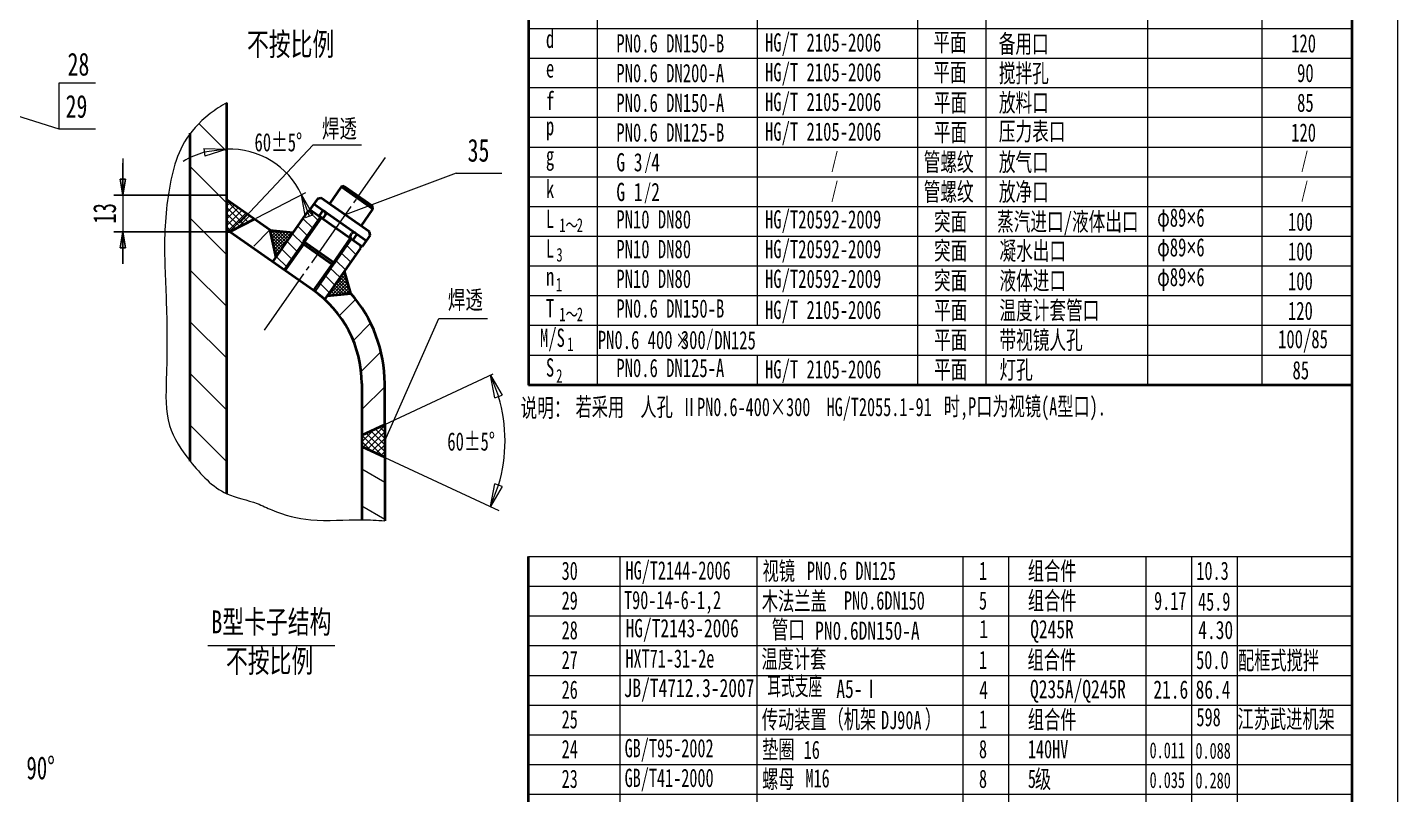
# Model space of a CAD drawing. Header units: inches. Extents: x 1789 to 2383, y -11 to 830.
# Drawn here: x 2083.7 to 2383.2, y 208.3 to 376.1 of the extents above; entities that cross this region are included whole.
import ezdxf
from ezdxf.enums import TextEntityAlignment as Align

# ---------------------------------------------------------------- set-up
doc = ezdxf.new("R2010")
doc.units = ezdxf.units.IN
doc.header["$MEASUREMENT"] = 0
doc.linetypes.add('DASHDOT', pattern=[18, 15, -1, 1, -1])
doc.layers.get('0').update_dxf_attribs({"lineweight": 13})
doc.layers.get('Defpoints').update_dxf_attribs({"lineweight": 13})
for name, color, linetype, lineweight in [('1', 7, 'Continuous', 35), ('2', 7, 'DASHDOT', 13), ('5', 7, 'Continuous', 15), ('细实线', 7, 'Continuous', 13)]:
    doc.layers.add(name, color=color, linetype=linetype, lineweight=lineweight)
doc.styles.get("Standard").update_dxf_attribs({"font": 'SIMFANG.TTF', "width": 0.667})
doc.styles.add('style1', font='SIMFANG.TTF', dxfattribs={"width": 0.667})
doc.styles.add('style10', font='SIMFANG.TTF', dxfattribs={"width": 0.55})
doc.dimstyles.get("Standard").update_dxf_attribs({"dimtxt": 5, "dimasz": 3.5, "dimexe": 2, "dimexo": 0.0625, "dimgap": 1.5, "dimtad": 1, "dimdec": 0, "dimzin": 0, "dimdsep": 46, "dimtxsty": 'style1', "dimblk": 'CLOSED', "dimcen": 0.09, "dimadec": 0, "dimazin": 0, "dimtfac": 1, "dimtdec": 0, "dimtofl": 0, "dimtmove": 0, "dimatfit": 3, "dimldrblk": 'CLOSED', "dimfxl": 0, "dimtolj": 1, "dimtzin": 0, "dimarcsym": 0})

# ---------------------------------------------------------------- blocks, each defined once
blk = doc.blocks.new('_Closed')
at = {"color": 0, "linetype": 'ByBlock', "lineweight": -2}
for p, q in [((-1, 0.167), (0, 0)), ((-1, 0.167), (-1, -0.167)), ((0, 0), (-1, -0.167)), ((0, 0), (-1, 0))]:
    blk.add_line(p, q, dxfattribs=at)
blk = doc.blocks.new('*D87')
at = {"color": 0, "lineweight": -2}
for p, q in [((2104.55, 342.94), (2104.55, 346.44)), ((2127.21, 339.44), (2102.55, 339.44)), ((2127.21, 331.44), (2102.55, 331.44)), ((2104.55, 327.94), (2104.55, 324.44))]:
    blk.add_line(p, q, dxfattribs=at)
at = {"layer": 'Defpoints', "color": 0, "lineweight": 15}
for p in [(2127.27, 339.44, 47.29), (2104.55, 331.44), (2127.27, 331.44, 47.29)]:
    blk.add_point(p, dxfattribs=at)
at = {"color": 0, "lineweight": -2, "xscale": 3.5, "yscale": 3.5, "zscale": 3.5}
for p, rotation in [((2104.55, 339.44), 270), ((2104.55, 331.44), 90)]:
    blk.add_blockref('_Closed', p, dxfattribs=dict(at, rotation=rotation))
at = {"color": 0, "insert": (2100.55, 335.44), "char_height": 5, "attachment_point": 5, "rotation": 90, "style": 'style1'}
blk.add_mtext('\\A1;13', dxfattribs=at)

msp = doc.modelspace()

# ---------------------------------------------------------------- hatches: boundary and pattern name
at = {"layer": '5'}
h = msp.add_hatch(dxfattribs=at)
h.set_pattern_fill('_USER', color=256, scale=8, angle=135, style=0, pattern_type=0)
h.set_pattern_definition([(135, (2270.658, -246.942), (-5.65685, -5.65685), [])])
edge = h.paths.add_edge_path()
edge.add_spline(control_points=[(2127.27, 359.643), (2126.017, 359.013), (2122.651, 356.728), (2120.377, 354.417), (2119.27, 352.958)], knot_values=[5.8254364, 5.8254364, 5.8254364, 5.8254364, 9.1413434, 14.4922819, 14.4922819, 14.4922819, 14.4922819], degree=3, periodic=0)
edge.add_line((2119.27, 352.958), (2119.27, 281.229))
edge.add_spline(control_points=[(2119.27, 281.229), (2121.544, 278.327), (2124.07, 275.57), (2127.27, 274.123)], knot_values=[88.902053, 88.902053, 88.902053, 88.902053, 99.6022813, 99.6022813, 99.6022813, 99.6022813], degree=3, periodic=0)
edge.add_line((2127.27, 274.123), (2127.27, 359.643))
h = msp.add_hatch(dxfattribs=at)
h.set_pattern_fill('_USER', color=256, angle=135, style=0, pattern_type=0)
h.set_pattern_definition([(135, (2270.6582, -254.9389), (-0.7071068, -0.7071068), [])])
h.paths.add_polyline_path([(2132.77, 333.943), (2127.27, 339.443), (2127.27, 331.443), (2127.927, 331.443)])
h = msp.add_hatch(dxfattribs=at)
h.set_pattern_fill('_USER', color=256, scale=0.5, angle=135, style=0, pattern_type=0)
h.set_pattern_definition([(135, (1757.4247, -4.50213), (-0.3535534, -0.3535534), [])])
h.paths.add_polyline_path([(2152.966, 322.776), (2149.192, 317.387), (2154.375, 317.932)])
h = msp.add_hatch(dxfattribs=at)
h.set_pattern_fill('_USER', color=256, scale=0.5, angle=45, style=0, pattern_type=0)
h.set_pattern_definition([(45, (1757.4247, -4.50213), (-0.3535534, 0.3535534), [])])
h.paths.add_polyline_path([(2152.966, 322.776), (2149.192, 317.387), (2154.375, 317.932)])
h = msp.add_hatch(dxfattribs=at)
h.set_pattern_fill('_USER', color=256, angle=45, style=0, pattern_type=0)
h.set_pattern_definition([(45, (2270.6582, -246.942), (-0.7071068, 0.7071068), [])])
h.paths.add_polyline_path([(2161.77, 289.271), (2156.77, 286.94), (2156.77, 284.44), (2161.77, 282.108)])
h = msp.add_hatch(dxfattribs=at)
h.set_pattern_fill('_USER', color=256, angle=135, style=0, pattern_type=0)
h.set_pattern_definition([(135, (2270.6582, -246.942), (-0.7071068, -0.7071068), [])])
h.paths.add_polyline_path([(2161.77, 289.271), (2156.77, 286.94), (2156.77, 284.44), (2161.77, 282.108)])
h = msp.add_hatch(dxfattribs=at)
h.set_pattern_fill('_USER', color=256, scale=7, angle=150, style=0, pattern_type=0)
h.set_pattern_definition([(150, (2270.658, -246.942), (-3.5, -6.06218), [])])
edge = h.paths.add_edge_path()
edge.add_line((2161.77, 282.108), (2156.77, 284.44))
edge.add_line((2156.77, 284.44), (2156.77, 268.444))
edge.add_spline(control_points=[(2156.77, 268.444), (2158.439, 268.43), (2160.105, 268.333), (2161.77, 268.212)], knot_values=[129.9951814, 129.9951814, 129.9951814, 129.9951814, 135.0050018, 135.0050018, 135.0050018, 135.0050018], degree=3, periodic=0)
edge.add_line((2161.77, 268.212), (2161.77, 282.108))

# ---------------------------------------------------------------- linework, layer by layer
for p, q in [((2383.226, 829.894), (2383.226, -11.106)), ((2208.226, 401.894, -0.86), (2208.226, 297.891, -0.86)), ((2243.226, 401.894, -0.86), (2243.226, 310.894, -0.693)), ((2278.226, 401.894, -0.86), (2278.226, 297.891, -0.669)), ((2293.226, 401.894, -0.86), (2293.226, 297.891, -0.669)), ((2328.561, 401.894, -0.86), (2328.561, 297.891, -0.68)), ((2353.561, 401.894, -0.86), (2353.561, 297.891, -0.68)), ((2193.226, 375.894, -0.86), (2193.226, 375.894, -0.86)), ((2193.226, 375.894, -0.86), (2373.226, 375.894, -0.86)), ((2193.226, 369.394, -0.86), (2373.226, 369.394, -0.86)), ((2373.226, 362.894, -0.86), (2193.226, 362.894, -0.86)), ((2373.226, 356.394, -0.86), (2193.226, 356.394, -0.86)), ((2130.011, 333.304, 47.293), (2146.13, 350.478)), ((2146.13, 350.478), (2156.727, 350.478)), ((2373.226, 349.894, -0.86), (2193.226, 349.894, -0.86)), ((2104.551, 347.44), (2104.551, 339.44)), ((2373.226, 343.394, -0.86), (2193.226, 343.394, -0.86)), ((2133.659, 334.402), (2144.501, 339.998)), ((2373.226, 336.894, -0.86), (2193.226, 336.894, -0.86)), ((2144.102, 328.821), (2148.031, 334.432)), ((2150.328, 324.462), (2154.257, 330.073)), ((2373.226, 330.394, -0.86), (2193.226, 330.394, -0.86)), ((2144.016, 329.309), (2139.736, 323.15)), ((2150.815, 324.548), (2146.562, 318.362)), ((2373.226, 323.894, -0.86), (2193.226, 323.894, -0.86)), ((2373.226, 317.394, -0.86), (2193.226, 317.394, -0.86)), ((2373.226, 317.394, -0.86), (2193.226, 317.394, -0.86)), ((2161.77, 285.69, 47.293), (2173.639, 312.487)), ((2173.639, 312.487), (2184.236, 312.487)), ((2373.226, 310.894, -0.86), (2193.226, 310.894, -0.86)), ((2373.226, 304.391, -0.669), (2193.226, 304.391, -0.669)), ((2208.226, 304.391, -0.669), (2208.226, 297.891, -0.669)), ((2243.226, 304.391, -0.681), (2243.226, 297.891, -0.669)), ((2243.226, 304.391, -0.669), (2243.226, 297.891, -0.669)), ((2278.226, 304.391, -0.669), (2278.226, 297.891, -0.669)), ((2293.226, 304.391, -0.669), (2293.226, 297.891, -0.669)), ((2161.827, 289.298), (2185.49, 300.332)), ((2161.827, 282.082), (2186.751, 270.456)), ((2193.226, 260.394), (2373.226, 260.394)), ((2213.226, 48.894), (2213.226, 260.394)), ((2243.226, 48.894), (2243.226, 260.394)), ((2288.226, 48.894), (2288.226, 260.394)), ((2298.226, 91.394), (2298.226, 260.394)), ((2328.226, 48.894), (2328.226, 260.394)), ((2338.226, 54.093), (2338.226, 260.394)), ((2348.226, 48.894), (2348.226, 260.394)), ((2193.226, 253.894), (2373.226, 253.894)), ((2193.226, 247.394), (2373.226, 247.394)), ((2193.226, 240.894), (2373.226, 240.894)), ((2193.226, 234.394), (2373.226, 234.394)), ((2193.226, 227.894), (2373.226, 227.894)), ((2193.226, 221.394), (2373.226, 221.394)), ((2193.226, 208.394), (2373.226, 208.394))]:
    msp.add_line(p, q)
at = {"color": 7}
msp.add_line((2193.226, 214.894), (2373.226, 214.894, 1), dxfattribs=at)
for centre, radius, start, end in [((2127.27, 331.104), 18.391, 105.62571, 121.25142), ((2127.85, 332.056), 17.449, 25.39828, 91.90426), ((2154.089, 285.69), 33.986, 343.43699, 16.56301)]:
    msp.add_arc(centre, radius, start, end)
msp.add_open_spline([(2127.27, 359.643, 47.293), (2126.017, 359.013, 47.293), (2118.833, 354.137, 47.293), (2114.871, 345.182, 47.293), (2113.234, 329.949, 47.293), (2114.231, 314.982, 47.293), (2114.182, 301.494, 47.293), (2113.624, 289.147, 47.293), (2119.411, 280.655, 47.293), (2125.717, 273.772, 47.293), (2132.918, 272.599, 47.293), (2138.658, 269.709, 47.293), (2146.402, 267.811, 47.293), (2154.741, 268.644, 47.293), (2160.105, 268.333, 47.293), (2161.77, 268.212, 47.293)], degree=3, knots=[5.8254364, 5.8254364, 5.8254364, 5.8254364, 9.1413434, 24.3214964, 38.9854014, 53.1998278, 69.5443503, 79.8704516, 88.902053, 99.6022813, 106.5781782, 110.0772017, 118.8727897, 129.9951814, 135.0050018, 135.0050018, 135.0050018, 135.0050018])
at = {"layer": '1'}
for p, q in [((2373.226, 804.894), (2373.226, -1.106)), ((2193.226, 408.394, -0.003), (2193.226, 297.891, -0.669)), ((2127.27, 274.123, 47.293), (2127.27, 359.643, 47.293)), ((2119.27, 281.229, 47.293), (2119.27, 352.958, 47.293)), ((2147.131, 338.725), (2145.41, 336.268)), ((2147.131, 338.725), (2147.827, 338.848)), ((2158.476, 331.392), (2147.827, 338.848)), ((2152.251, 341.244), (2149.67, 337.558)), ((2152.947, 341.367), (2152.251, 341.244)), ((2159.214, 336.368), (2152.251, 341.244)), ((2152.947, 341.367), (2159.091, 337.065)), ((2136.713, 331.804, 106.945), (2127.27, 338.416, 152.301)), ((2137.321, 324.841), (2145.064, 335.899)), ((2145.761, 336.022), (2145.064, 335.899)), ((2145.41, 336.268), (2156.878, 328.238)), ((2157.738, 329.467), (2146.27, 337.497, 6.283)), ((2147.458, 334.834), (2148.318, 336.063)), ((2148.728, 335.776), (2148.605, 335.862)), ((2156.633, 332.682), (2159.214, 336.368)), ((2159.214, 336.368), (2159.091, 337.065)), ((2133.281, 334.207, 47.293), (2127.927, 331.443, 47.293)), ((2144.016, 329.309), (2147.744, 334.633)), ((2147.867, 334.547), (2147.744, 334.633, 6.283)), ((2148.564, 334.67), (2148.85, 335.079, 6.283)), ((2146.109, 318.687, 47.293), (2127.27, 331.879, 137.783)), ((2127.927, 331.443, 47.293), (2127.27, 331.443, 47.293)), ((2136.693, 331.806, 107.369), (2141.796, 331.231, 0.714)), ((2136.693, 331.806, 107.369), (2137.989, 325.796, 47.693)), ((2150.815, 324.548), (2154.543, 329.872)), ((2154.298, 330.655), (2154.584, 331.064, 6.283)), ((2155.69, 330.9), (2154.83, 329.672)), ((2158.599, 330.695), (2156.878, 328.238)), ((2158.599, 330.695), (2158.476, 331.392)), ((2144.102, 328.821), (2139.964, 322.99)), ((2144.139, 328.612), (2144.016, 329.309)), ((2150.815, 324.548), (2144.016, 329.309)), ((2144.139, 328.612), (2150.119, 324.425)), ((2148.666, 316.635), (2156.532, 327.869)), ((2156.41, 328.566), (2156.532, 327.869)), ((2150.328, 324.462), (2146.194, 318.627)), ((2150.815, 324.548), (2150.119, 324.425)), ((2154.375, 317.932, -0.484), (2152.966, 322.776, -0.484)), ((2149.158, 317.383, -0.484), (2154.375, 317.932, -0.484)), ((2156.77, 298.208, 47.293), (2156.77, 284.44, 47.293)), ((2161.77, 289.271, 47.293), (2161.77, 298.208, 47.293)), ((2373.226, 297.891, -0.669), (2193.226, 297.891, -0.669)), ((2156.77, 286.94, 47.293), (2161.77, 289.271, 47.293)), ((2161.77, 289.271, 47.293), (2161.77, 282.108, 47.293)), ((2156.77, 284.44, 47.293), (2161.77, 282.108, 47.293)), ((2156.77, 284.44, 47.293), (2156.77, 268.444, 47.293)), ((2161.77, 282.108, 47.293), (2161.77, 268.212, 47.293)), ((2193.226, 188.894), (2193.226, 260.394))]:
    msp.add_line(p, q, dxfattribs=at)
for centre, radius, start, end in [((2148.441, 335.366), 0.5, 325, 55), ((2148.154, 334.957), 0.5, 235, 325), ((2154.707, 330.368), 0.5, 145, 235), ((2154.994, 330.778), 0.5, 55, 145), ((2131.77, 298.208, 47.293), 25, 0, 55), ((2131.77, 298.208, 47.293), 30, 0, 41.10527)]:
    msp.add_arc(centre, radius, start, end, dxfattribs=at)
at = {"layer": '2'}
msp.add_line((2135.497, 309.906, -0.167), (2161.96, 347.699, 1.39), dxfattribs=at)
at = {"layer": '5'}
for p, q in [((1955.432, 396.556), (2090.522, 353.947)), ((2098.522, 363.947), (2090.522, 363.947)), ((2090.522, 353.947), (2098.522, 353.947)), ((2177.405, 344.259), (2153.151, 335.12)), ((2177.405, 344.259), (2187.405, 344.259)), ((2127.27, 337.064, 47.293), (2128.065, 337.859, 47.293)), ((2127.27, 335.65, 47.293), (2128.897, 337.277, 47.293)), ((2127.27, 334.236, 47.293), (2129.729, 336.694, 47.293)), ((2127.27, 332.821, 47.293), (2130.581, 336.132, 47.293)), ((2127.306, 331.443, 47.293), (2131.392, 335.529, 47.293)), ((2147.199, 333.855), (2145.141, 335.913)), ((2127.835, 331.483, 47.293), (2131.679, 335.328, 47.293)), ((2129.566, 332.289, 47.293), (2132.224, 334.947, 47.293)), ((2132.489, 333.798, 47.293), (2133.056, 334.365, 47.293)), ((2144.87, 330.528), (2142.772, 332.626)), ((2146.035, 332.191), (2143.937, 334.289)), ((2133.14, 328.303, 47.293), (2136.678, 331.842, 47.293)), ((2136.915, 331.781), (2136.737, 331.602)), ((2136.834, 331.15), (2139.741, 328.244)), ((2137.551, 331.709), (2136.862, 331.021)), ((2136.91, 331.782), (2140.032, 328.66)), ((2138.186, 331.638), (2136.988, 330.439)), ((2138.186, 331.638), (2136.988, 330.439)), ((2137.029, 330.249), (2139.449, 327.828)), ((2138.822, 331.566), (2137.113, 329.857)), ((2139.457, 331.495), (2137.239, 329.276)), ((2140.093, 331.423), (2137.364, 328.694)), ((2140.728, 331.351), (2137.49, 328.113)), ((2141.364, 331.28), (2137.615, 327.531)), ((2137.707, 331.692), (2140.323, 329.076)), ((2141.388, 330.597), (2137.741, 326.949)), ((2138.504, 331.602), (2140.614, 329.492)), ((2139.301, 331.512), (2140.905, 329.908)), ((2140.098, 331.423), (2141.197, 330.323)), ((2140.894, 331.333), (2141.488, 330.739)), ((2143.989, 328.662), (2141.607, 330.962)), ((2137.223, 329.347), (2139.158, 327.412)), ((2137.418, 328.446), (2138.867, 326.996)), ((2137.418, 328.446), (2138.867, 326.996)), ((2137.612, 327.544), (2138.576, 326.58)), ((2137.807, 326.642), (2138.285, 326.164)), ((2139.737, 328.238), (2137.866, 326.368)), ((2141.607, 325.305), (2139.277, 327.635)), ((2142.805, 326.994), (2140.442, 329.298)), ((2154.346, 324.747, 47.293), (2152.351, 326.742, 47.293)), ((2155.511, 326.411, 47.293), (2153.516, 328.405, 47.293)), ((2156.458, 328.292, 47.293), (2155.657, 329.092, 47.293)), ((2138.085, 325.88), (2137.992, 325.786)), ((2140.433, 323.651), (2138.112, 325.971)), ((2152.016, 321.42, 47.293), (2149.731, 323.62)), ((2153.181, 323.083, 47.293), (2151.186, 325.078, 47.293)), ((2150.851, 319.756, 47.293), (2148.594, 322.014, 47.293)), ((2146.662, 318.289, 47.293), (2146.248, 318.703, 47.293)), ((2149.687, 318.093, 47.293), (2147.421, 320.358, 47.293)), ((2151.862, 313.085, 47.293), (2155.43, 316.653, 47.293)), ((2154.917, 307.654, 47.293), (2158.697, 311.434, 47.293)), ((2156.627, 300.879, 47.293), (2160.945, 305.197, 47.293)), ((2156.77, 292.537, 47.293), (2161.77, 297.537, 47.293)), ((2123.106, 240.907), (2150.882, 240.907, 1))]:
    msp.add_line(p, q, dxfattribs=at)
at = {"layer": '细实线', "linetype": 'Continuous', "lineweight": 15}
for p, q in [((2090.522, 363.947), (2090.522, 353.947)), ((2104.551, 339.44), (2104.551, 331.443))]:
    msp.add_line(p, q, dxfattribs=at)

# ---------------------------------------------------------------- block references
at = {"yscale": 5, "zscale": 5}
for p, xscale, rotation in [((2127.27, 349.495), 4.99999999999998, 7.812855949032962), ((2143.612, 339.54), 5.000000000000023, 109.4896822449579), ((2184.891, 300.053), 4.999999999999984, 110.7815067699301), ((2184.891, 271.327), 4.999999999999984, 249.2184932300699)]:
    msp.add_blockref('_Closed', p, dxfattribs=dict(at, xscale=xscale, rotation=rotation))

# ---------------------------------------------------------------- texts
for s, style, width, p in [('d', 'style1', 0.667, (2197.023, 370.443, -0.86)), ('PN0.6 DN150-B', 'style1', 0.667, (2212.421, 369.443, -1.194)), ('HG/T 2105-2006', 'style1', 0.667, (2244.922, 369.643, -0.86)), ('平面', 'style1', 0.667, (2281.727, 369.721, -0.86)), ('备用口', 'style1', 0.667, (2296.023, 369.351, -0.86)), ('120', 'style1', 0.667, (2359.953, 369.443, -0.86)), ('HG/T 2105-2006', 'style1', 0.667, (2244.922, 363.143, -0.86)), ('平面', 'style1', 0.667, (2281.727, 363.146, -0.86)), ('搅拌孔', 'style1', 0.667, (2296.047, 362.904, -0.86)), ('e', 'style1', 0.667, (2197.023, 363.943, -0.86)), ('PN0.6 DN200-A', 'style1', 0.667, (2212.421, 362.943, -0.86)), ('90', 'style1', 0.667, (2361.253, 362.96, -0.86)), ('f', 'style1', 0.667, (2197.023, 356.843, -0.86)), ('PN0.6 DN150-A', 'style1', 0.667, (2212.421, 356.443, -0.86)), ('HG/T 2105-2006', 'style1', 0.667, (2244.922, 356.643, -0.86)), ('平面', 'style1', 0.667, (2281.855, 356.493, -0.86)), ('放料口', 'style1', 0.667, (2296.047, 356.479, -0.86)), ('85', 'style1', 0.667, (2361.253, 356.46, -0.86)), ('焊透', 'style1', 0.7, (2148.062, 350.812)), ('p', 'style1', 0.667, (2197.023, 351.343, -0.86)), ('PN0.6 DN125-B', 'style1', 0.667, (2212.421, 349.943, -0.86)), ('HG/T 2105-2006', 'style1', 0.667, (2244.922, 350.143, -0.86)), ('平面', 'style1', 0.667, (2281.855, 349.993, -0.86)), ('压力表口', 'style1', 0.667, (2296.047, 350.179, -0.86)), ('120', 'style1', 0.667, (2359.953, 349.943, -0.86)), ('g', 'style1', 0.667, (2197.023, 344.843, -0.86)), ('G 3 4', 'style1', 0.7, (2212.421, 343.443, -0.86)), ('管螺纹', 'style1', 0.667, (2279.606, 343.493, -0.86)), ('放气口', 'style1', 0.667, (2296.047, 343.479, -0.86)), ('k', 'style1', 0.667, (2197.023, 337.6, -0.86)), ('G 1 2', 'style1', 0.7, (2212.421, 336.943, -0.86)), ('管螺纹', 'style1', 0.667, (2279.606, 336.993, -0.86)), ('放净口', 'style1', 0.667, (2296.047, 336.979, -0.86)), ('L   ', 'style1', 0.667, (2197.023, 331.043, -0.86)), ('PN10 DN80', 'style1', 0.667, (2212.421, 330.943, -0.86)), ('HG/T20592-2009', 'style1', 0.667, (2244.922, 330.943, -0.86)), ('突面', 'style1', 0.667, (2281.855, 330.493, -0.86)), ('蒸汽进口/液体出口 ', 'style1', 0.667, (2295.664, 330.453, -0.86)), ('100', 'style1', 0.667, (2359.253, 330.443, -0.86)), ('L', 'style1', 0.667, (2197.023, 324.543, -0.86)), ('PN10 DN80', 'style1', 0.667, (2212.421, 324.443, -0.86)), ('HG/T20592-2009', 'style1', 0.667, (2244.922, 324.443, -0.86)), ('突面', 'style1', 0.667, (2281.88, 324.091, -0.86)), ('凝水出口', 'style1', 0.667, (2296.182, 324.059, -0.86)), ('100', 'style1', 0.667, (2359.253, 323.943, -0.86)), ('n', 'style1', 0.667, (2197.023, 318.443, -0.86)), ('PN10 DN80', 'style1', 0.667, (2212.421, 317.943, -1.971)), ('HG/T20592-2009', 'style1', 0.667, (2244.922, 317.943, -0.86)), ('突面', 'style1', 0.667, (2281.88, 317.591, -0.86)), ('液体进口', 'style1', 0.667, (2296.182, 317.559, -0.86)), ('100', 'style1', 0.667, (2359.253, 317.443, -0.86)), ('焊透', 'style1', 0.7, (2175.582, 313.355)), ('T', 'style1', 0.667, (2197.023, 311.543, -0.86)), ('PN0.6 DN150-B', 'style1', 0.667, (2212.421, 311.443, -0.86)), ('HG/T 2105-2006', 'style1', 0.667, (2244.922, 311.143, -0.86)), ('平面', 'style1', 0.667, (2281.88, 311.091, -0.86)), ('温度计套管口', 'style1', 0.667, (2296.182, 311.059, -0.86)), ('120', 'style1', 0.667, (2359.253, 310.943, -0.86)), ('M/S', 'style1', 0.667, (2195.723, 305.043, -0.86)), ('平面', 'style1', 0.667, (2281.88, 304.591, -0.86)), ('带视镜人孔', 'style1', 0.667, (2296.182, 304.559, -0.86)), ('100/85', 'style1', 0.667, (2357.094, 304.757, -0.478)), ('S', 'style1', 0.667, (2197.023, 298.54, -0.669)), ('PN0.6 DN125-A', 'style1', 0.667, (2212.421, 298.44, -0.669)), ('HG/T 2105-2006', 'style1', 0.667, (2244.922, 298.14, -0.669)), ('平面', 'style1', 0.667, (2281.88, 298.089, -0.669)), ('灯孔', 'style1', 0.667, (2296.182, 298.056, -0.669)), ('85', 'style1', 0.667, (2360.253, 297.957, -0.669)), ('30', 'style1', 0.65, (2200.454, 254.076)), ('HG/T2144-2006', 'style1', 0.65, (2214.423, 254.163)), ('视镜', 'style1', 0.65, (2244.389, 254.054)), ('PN0.6 DN125', 'style1', 0.65, (2254.079, 254.076)), ('1', 'style1', 0.65, (2291.699, 254.076)), ('组合件', 'style1', 0.65, (2302.393, 254.054)), ('10.3', 'style1', 0.65, (2339.226, 254.076)), ('29', 'style1', 0.65, (2200.454, 247.576)), ('T90-14-6-1,2', 'style1', 0.65, (2214.104, 247.681)), ('木法兰盖', 'style1', 0.65, (2244.226, 247.451)), ('PN0.6DN150', 'style1', 0.65, (2262.183, 247.576)), ('5', 'style1', 0.65, (2291.699, 247.576)), ('组合件', 'style1', 0.65, (2302.393, 247.554)), ('9.17', 'style1', 0.65, (2329.988, 247.507)), ('45.9', 'style1', 0.65, (2339.593, 247.353)), ('28', 'style1', 0.65, (2200.454, 241.076)), ('HG/T2143-2006', 'style1', 0.7, (2214.433, 241.526)), ('PN0.6DN150-A', 'style1', 0.7, (2255.876, 240.974)), ('1', 'style1', 0.7, (2291.785, 241.339)), ('Q245R', 'style1', 0.7, (2302.9, 241.309)), ('4.30', 'style1', 0.7, (2339.648, 241.13)), ('27', 'style1', 0.65, (2200.454, 234.576)), ('HXT71-31-2e', 'style1', 0.65, (2214.393, 234.878, -0.051)), ('温度计套', 'style1', 0.65, (2244.151, 234.77)), ('1', 'style1', 0.65, (2291.699, 234.576)), ('组合件', 'style1', 0.65, (2302.325, 234.598)), ('50.0', 'style1', 0.65, (2339.191, 234.576)), ('配框式搅拌', 'style1', 0.65, (2348.332, 234.478)), ('JB/T4712.3-2007', 'style1', 0.7, (2214.031, 228.447, 1.163)), ('Q235A/Q245R', 'style1', 0.7, (2302.86, 228.194, 1.163)), ('26', 'style1', 0.65, (2200.454, 228.076)), ('A5-Ⅰ', 'style1', 0.7, (2260.514, 228.253, 1.163)), ('4', 'style1', 0.7, (2291.774, 227.989, 1.163)), ('21.6', 'style1', 0.7, (2329.828, 228.1)), ('86.4', 'style10', 0.7, (2339.062, 228.1)), ('25', 'style1', 0.65, (2200.454, 221.576)), ('传动装置  ', 'style1', 0.65, (2244.226, 221.546)), ('（机架      ）', 'style1', 0.65, (2258.604, 221.601)), (' DJ90A', 'style1', 0.65, (2268.522, 221.426)), ('1', 'style1', 0.65, (2291.699, 221.576)), ('组合件', 'style1', 0.65, (2302.393, 221.529)), ('598', 'style1', 0.65, (2339.253, 222.068)), ('江苏武进机架', 'style1', 0.65, (2348.226, 221.658)), ('24', 'style1', 0.65, (2200.454, 215.076)), ('GB/T95-2002', 'style1', 0.65, (2214.226, 215.276)), ('垫圈', 'style1', 0.65, (2244.284, 215.018)), ('16', 'style1', 0.65, (2253.372, 214.924)), ('8', 'style1', 0.65, (2291.699, 215.076)), ('140HV', 'style1', 0.65, (2302.393, 215.076)), ('23', 'style1', 0.65, (2200.454, 208.576)), ('GB/T41-2000', 'style1', 0.65, (2214.226, 208.776)), ('螺母', 'style1', 0.65, (2244.284, 208.518)), ('M16', 'style1', 0.65, (2253.76, 208.688)), ('8', 'style1', 0.65, (2291.699, 208.576)), ('5', 'style1', 0.65, (2302.393, 208.576)), (' 级', 'style1', 0.65, (2302.158, 208.514))]:
    msp.add_text(s, height=4, dxfattribs=dict(style=style, width=width)).set_placement(p, align=Align.BOTTOM_LEFT)
at = {"color": 7, "width": 0.65}
for s, height, p in [('  若采用  人孔 ⅡPN0.6-400×300  HG/T2055.1-91', 4, (2199.955, 289.902, -0.86)), ('时,P口为视镜(A型口).', 4, (2284.01, 290.043, -0.86)), ('0.011', 3.5, (2329.001, 215.208, -0.447)), ('0.088', 3.5, (2339.025, 215.111, -0.447)), ('0.035', 3.5, (2329.001, 208.708, -0.447)), ('0.280', 3.5, (2339.025, 208.611, -0.447))]:
    msp.add_text(s, height=height, dxfattribs=at).set_placement(p, align=Align.BOTTOM_LEFT)
at = {"char_height": 4, "style": 'style1'}
for s, insert, attachment_point in [('\\A1;60%%p5%%d', (2138.518, 350.983), 5), ('φ89{\\fArial|b0|i0|c0|p32;×}6', (2330.659, 331.443, -0.86), 7), ('φ89{\\fArial|b0|i0|c0|p32;×}6', (2330.659, 324.943, -0.86), 7), ('φ89{\\fArial|b0|i0|c0|p32;×}6', (2330.659, 318.443, -0.86), 7), ('\\A1;60%%p5%%d', (2180.671, 285.529), 5)]:
    msp.add_mtext(s, dxfattribs=dict(at, insert=insert, attachment_point=attachment_point))
at = {"attachment_point": 5}
for s, insert, char_height, width in [('/', (2219.333, 346.426, -0.86), 3.5, 8.06796), ('/', (2260.135, 346.644, -0.86), 3.5, 8.06796), ('/', (2362.885, 346.675, -0.753), 3.5, 8.06796), ('/', (2219.245, 339.809, -0.86), 3.5, 8.06796), ('/', (2260.135, 340.144, -0.968), 3.5, 8.06796), ('/', (2362.885, 340.175, -0.86), 3.5, 8.06796), ('/', (2232.862, 307.767, -0.86), 3.5, 8.06796), ('说明：', (2196.932, 292.671, -1.052), 4, 135.27308)]:
    msp.add_mtext(s, dxfattribs=dict(at, insert=insert, char_height=char_height, width=width))
for s, insert, char_height, width, attachment_point, style in [('1～', (2201.996, 332.87, -0.86), 3, 10.12887, 5, 'style1'), ('2', (2204.443, 332.889, -0.86), 3, 10.12887, 5, 'style1'), ('3', (2199.996, 326.37, -0.86), 3, 10.12887, 5, 'style1'), ('1', (2199.894, 319.87, -0.86), 3, 10.12887, 5, 'style1'), ('1～', (2201.996, 313.37, -0.86), 3, 10.12887, 5, 'style1'), ('2', (2204.458, 313.37, -0.86), 3, 10.12887, 5, 'style1'), ('PN0.6 400 300', (2208.371, 309.774, -0.86), 4, 1.13686837721616e-13, 1, 'style1'), ('×', (2225.318, 309.388, -0.86), 3.4, 6.38031, 1, 'style1'), ('DN125', (2238.381, 307.672, -0.86), 4, 5.1563, 5, 'style1'), ('1', (2202.361, 306.846, -0.86), 3, 10.12887, 5, 'style1'), ('2', (2199.953, 299.886, -0.669), 3, 10.12887, 5, 'style1'), ('管口', (2246.373, 246.442), 4, 41.56923, 1, 'style1'), ('耳式支座', (2245.416, 234.001), 4, 45, 1, 'style10')]:
    msp.add_mtext(s, dxfattribs=dict(insert=insert, char_height=char_height, width=width, attachment_point=attachment_point, style=style))
at = {"layer": '5', "style": 'style1', "width": 0.7}
for s, p in [('不按比例', (2131.665, 368.455, -0.21)), ('28', (2092.436, 364.093)), ('29', (2092.007, 354.864)), ('35', (2179.905, 345.259)), ('B型卡子结构', (2123.885, 242.09)), ('不按比例', (2127.065, 233.535, -0.5))]:
    msp.add_text(s, height=5, dxfattribs=at).set_placement(p, align=Align.BOTTOM_LEFT)
at = {"layer": '5', "insert": (2083.446, 211.582), "char_height": 5, "attachment_point": 7, "style": 'style1'}
msp.add_mtext('90%%d', dxfattribs=at)

# ---------------------------------------------------------------- dimensions: what is measured, and where the dimension line sits
dim = msp.add_linear_dim(base=(2104.551, 331.443), p1=(2127.27, 339.443, 47.293), p2=(2127.27, 331.443, 47.293), angle=90, text='13', dimstyle='Standard')
dim.commit()
dim.dimension.update_dxf_attribs({"geometry": '*D87', "text_midpoint": (2104.551, 335.443), "dimtype": 160})

doc.saveas('drawing.dxf')
